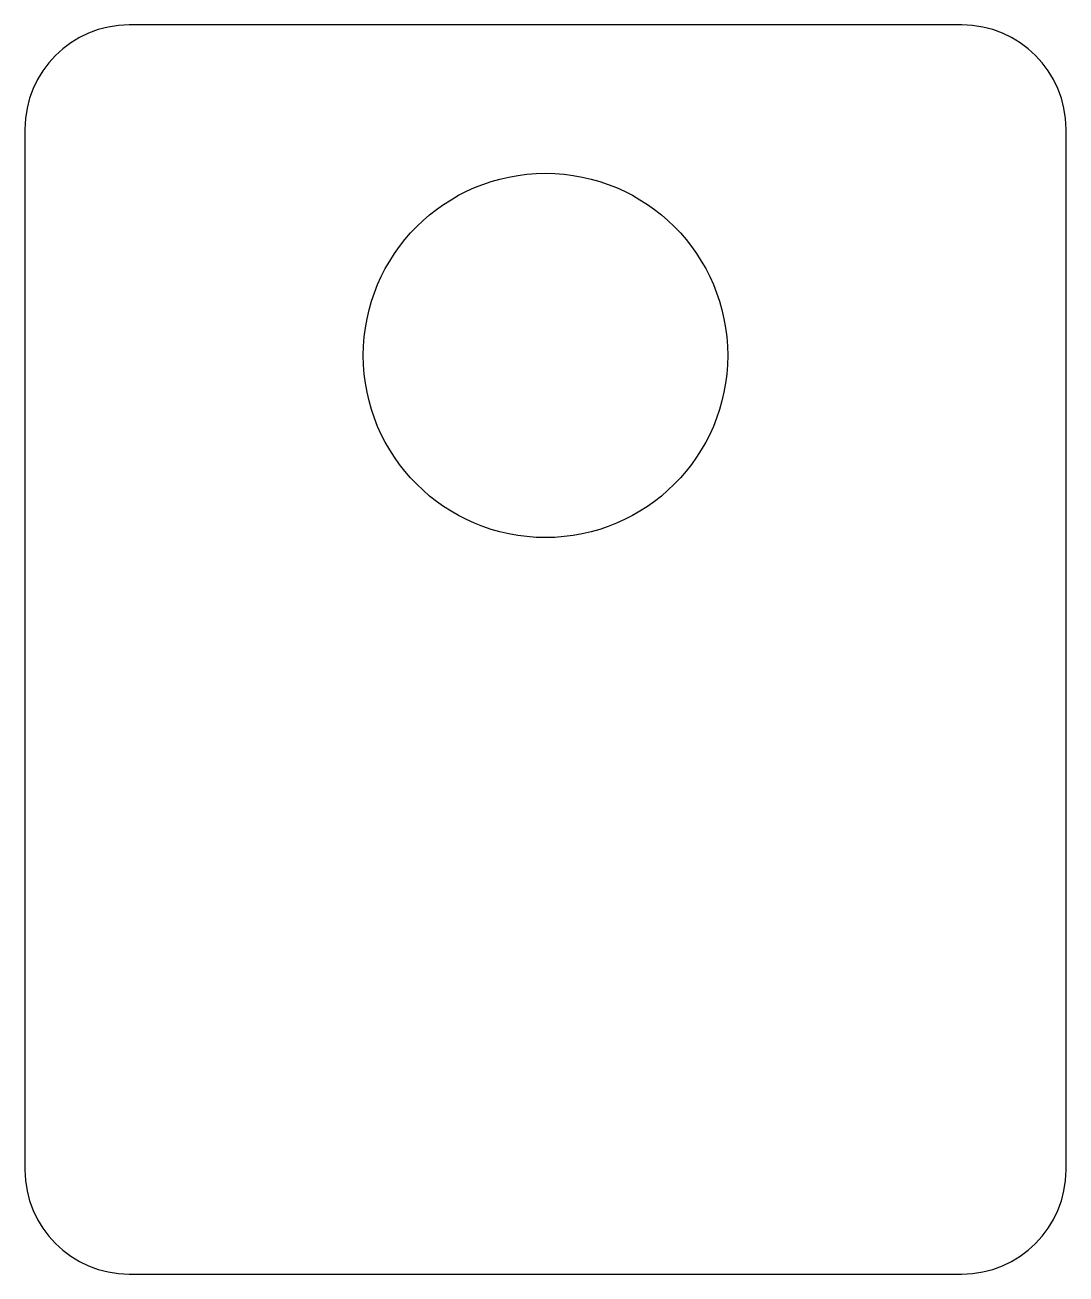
# Model space of a CAD drawing. Header units: millimetres. Extents: x 0 to 10, y -12 to 0.
import ezdxf

# ---------------------------------------------------------------- set-up
doc = ezdxf.new("R2010")
doc.units = ezdxf.units.MM

msp = doc.modelspace()

# ---------------------------------------------------------------- linework, layer by layer
at = {"color": 7, "linetype": 'Continuous', "lineweight": 25}
for p, q in [((9, 0), (1, 0)), ((0, -1), (0, -11)), ((10, -11), (10, -1)), ((1, -12), (9, -12))]:
    msp.add_line(p, q, dxfattribs=at)
msp.add_circle((5, -3.175), 1.75, dxfattribs=at)
for centre, start, end in [((1, -1), 90, 180), ((9, -1), 0, 90), ((1, -11), 180, 270), ((9, -11), 270, 0)]:
    msp.add_arc(centre, 1, start, end, dxfattribs=at)

doc.saveas('drawing.dxf')
